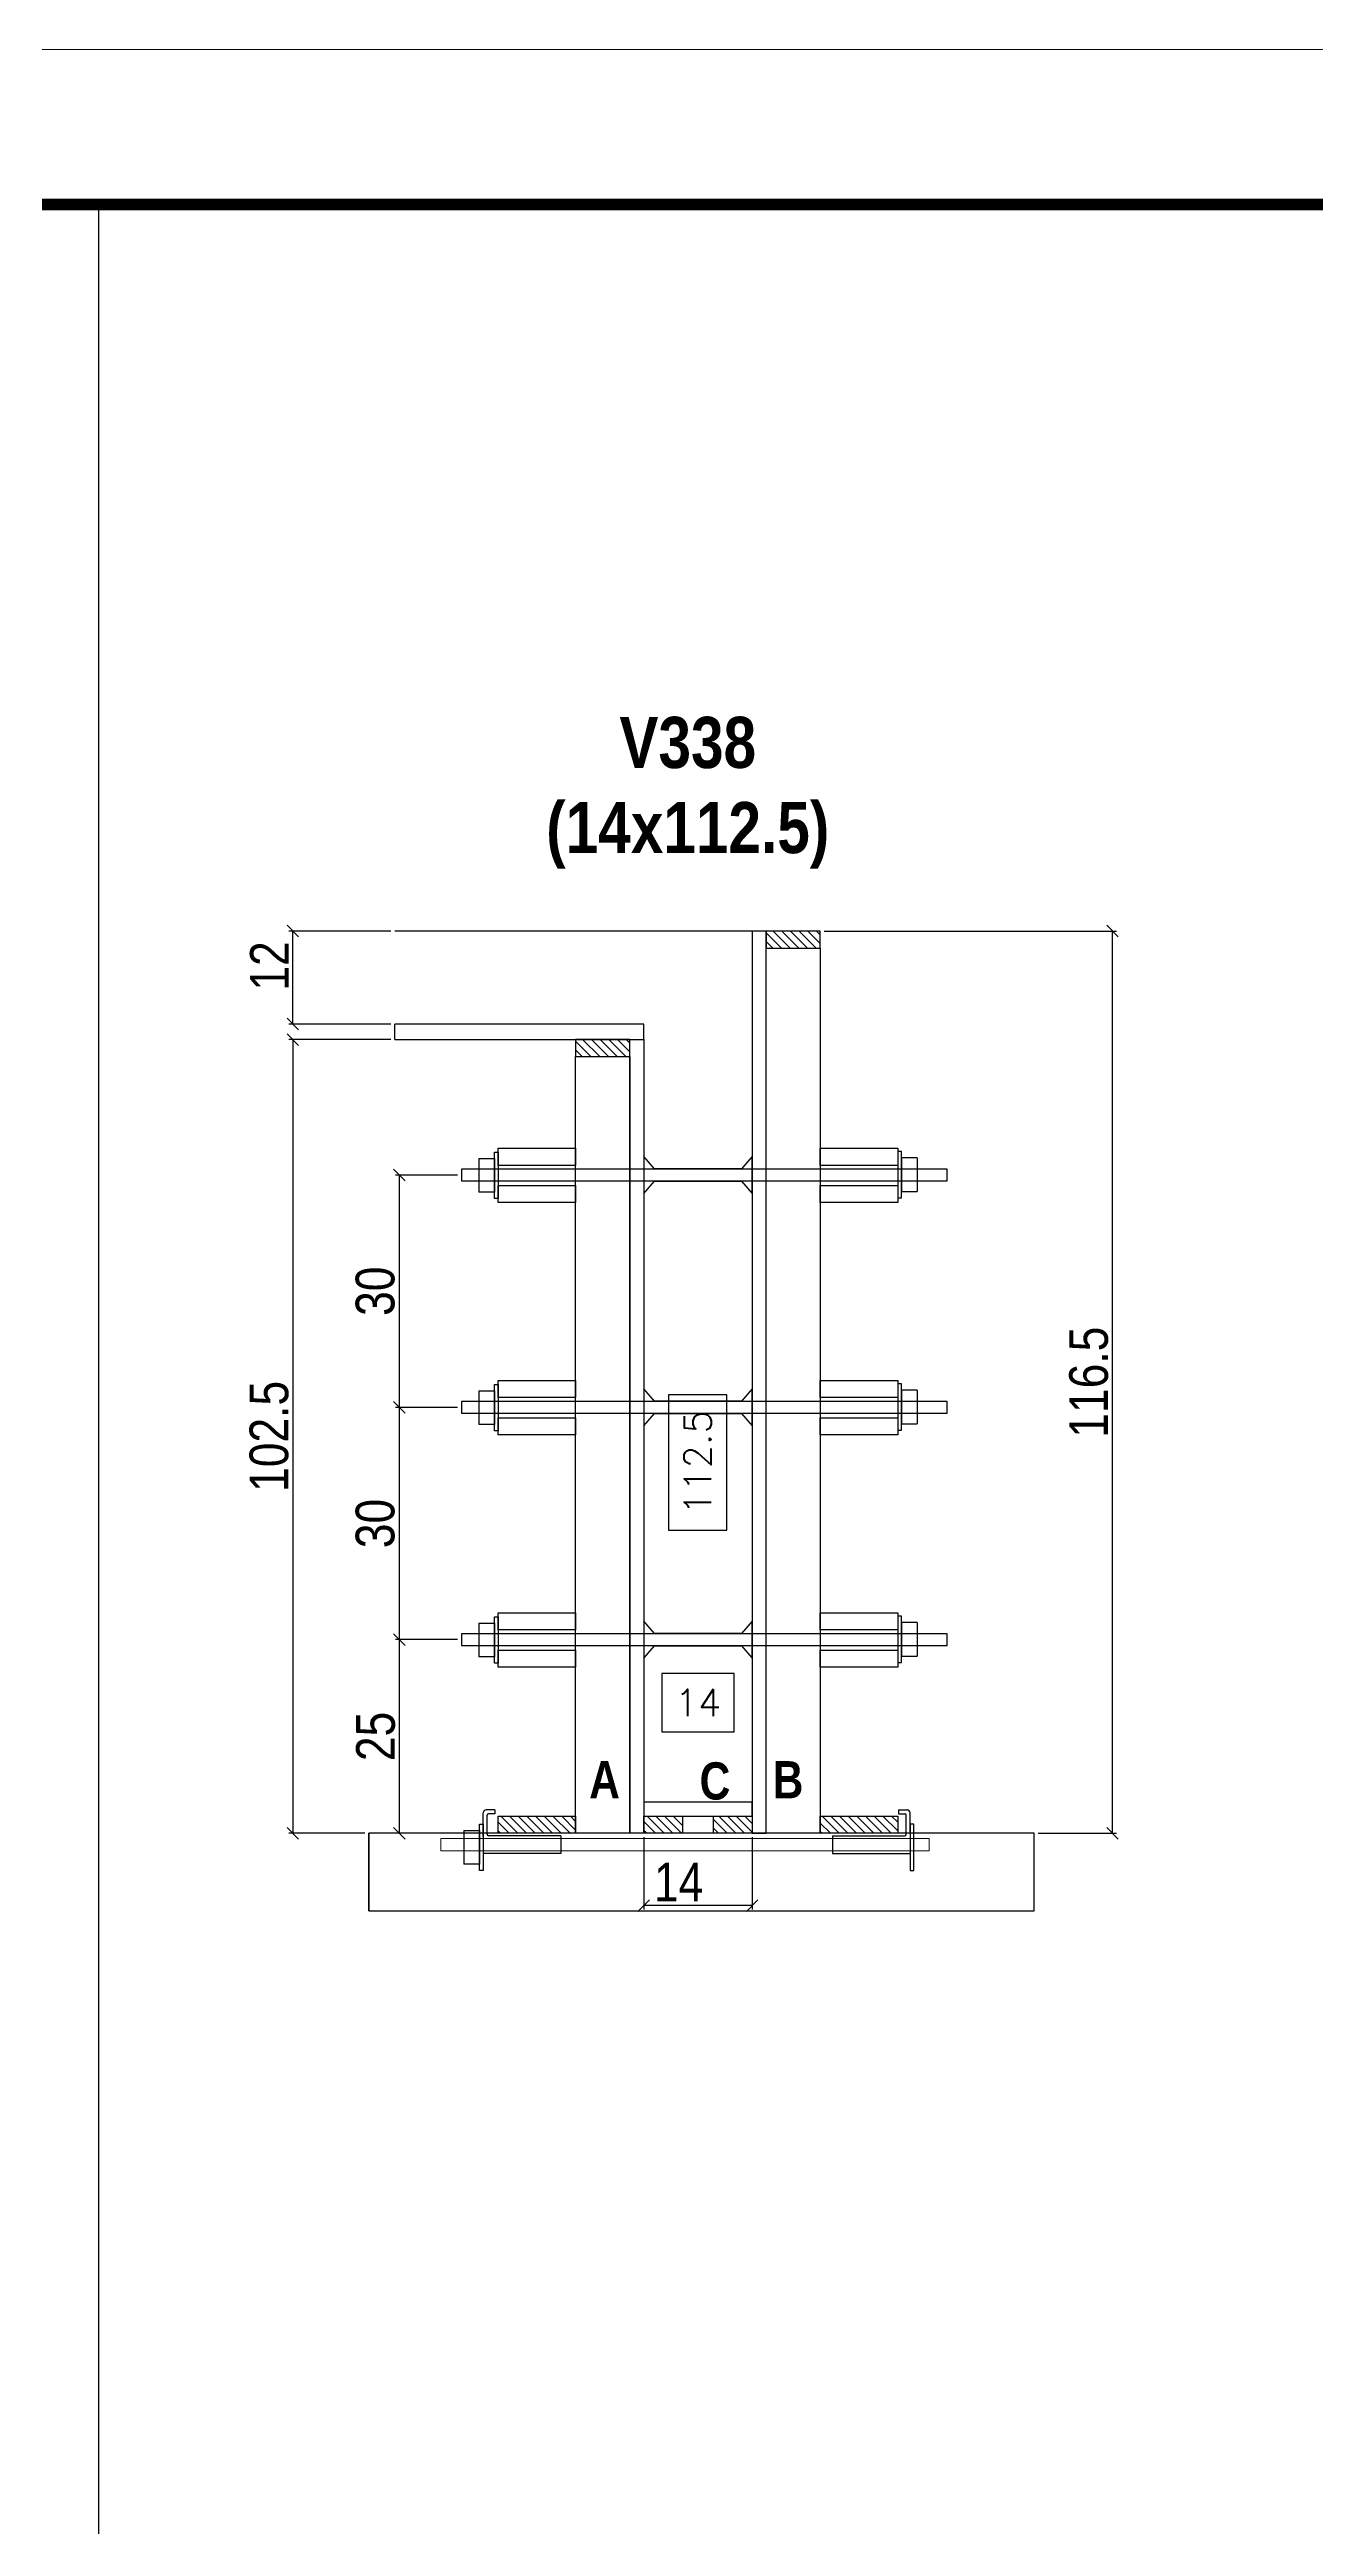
# Model space of a CAD drawing. Extents: x -3394 to 16474, y -5031 to 14397.
# Drawn here: x 5069 to 5396, y -26 to 614 of the extents above; entities that cross this region are included whole.
import ezdxf

# ---------------------------------------------------------------- set-up
doc = ezdxf.new("R2010")
doc.units = 0
doc.linetypes.add('DASHED', pattern=[0.75, 0.5, -0.25])
doc.layers.get('0').update_dxf_attribs({"linetype": 'CONTINUOUS'})
doc.layers.get('Defpoints').update_dxf_attribs({"linetype": 'CONTINUOUS'})
for name, color, linetype in [('1HACHURA MADEIRAS', 1, 'CONTINUOUS'), ('barrote', 251, 'CONTINUOUS'), ('COTA', 241, 'CONTINUOUS'), ('Cota Seção (2x)', 4, 'CONTINUOUS'), ('detalhes', 4, 'CONTINUOUS'), ('NOMENCLATURA', 7, 'CONTINUOUS'), ('Painéis', 200, 'CONTINUOUS'), ('presilha', 1, 'CONTINUOUS'), ('SARR_2.2x10', 60, 'CONTINUOUS'), ('SARR_2.2x7', 40, 'CONTINUOUS'), ('SARR_3.5x7', 81, 'CONTINUOUS'), ('Tubo de PVC', 51, 'CONTINUOUS')]:
    doc.layers.add(name, color=color, linetype=linetype)
for name, color, linetype, lineweight in [('CONCRETO', 251, 'CONTINUOUS', 25), ('Folhas', 255, 'CONTINUOUS', 9), ('SARRAFO DE PRESSAO', 251, 'DASHED', 9), ('SCO-___-LAJ', 2, 'CONTINUOUS', 0)]:
    doc.layers.add(name, color=color, linetype=linetype, lineweight=lineweight)
doc.styles.add('COTA TECNICA 2X', font='techl___.ttf', dxfattribs={"height": 10})
doc.styles.add('ROMANS', font='romans.shx')
doc.styles.add('TECNICA', font='techb___.ttf', dxfattribs={"height": 10})
doc.dimstyles.new('Cota Seção interna', dxfattribs={"dimtxt": 7, "dimasz": 6, "dimexe": 0.18, "dimexo": 2, "dimgap": -4, "dimtad": 3, "dimdec": 1, "dimlfac": 0.5, "dimzin": 12, "dimdsep": 46, "dimtxsty": 'ROMANS', "dimblk": 'ARCHTICK', "dimcen": 0.09, "dimse1": 1, "dimse2": 1, "dimsd1": 1, "dimsd2": 1, "dimclrd": 180, "dimclre": 5, "dimclrt": 1, "dimadec": 0, "dimazin": 3, "dimtfac": 1, "dimtdec": 1, "dimtofl": 0, "dimtmove": 0, "dimatfit": 3, "dimldrblk": 'ARCHTICK', "dimfxl": 1, "dimtolj": 1, "dimtzin": 0, "dimarcsym": 0})
doc.dimstyles.new('SECAO', dxfattribs={"dimscale": 0.333333, "dimtxt": 5, "dimasz": 9, "dimexe": 3, "dimexo": 3, "dimgap": 3, "dimtad": 1, "dimdec": 1, "dimlfac": 0.5, "dimzin": 12, "dimdsep": 46, "dimtxsty": 'COTA TECNICA 2X', "dimblk1": 'OBLIQUE', "dimblk2": 'OBLIQUE', "dimsah": 1, "dimcen": 0.9, "dimclrd": 4, "dimclre": 4, "dimclrt": 240, "dimadec": 1, "dimazin": 3, "dimtfac": 1, "dimtdec": 1, "dimtmove": 0, "dimatfit": 3, "dimfxl": 1, "dimtolj": 1, "dimtzin": 12, "dimarcsym": 0})

# ---------------------------------------------------------------- blocks, each defined once
blk = doc.blocks.new('9999999999')
at = {"layer": 'Folhas'}
blk.add_lwpolyline([(98138.98, 34190.21), (99623.98, 34190.21), (99623.98, 35240.21), (98138.98, 35240.21)], close=True, dxfattribs=at)
at = {"layer": 'Folhas', "color": 30, "const_width": 3}
blk.add_lwpolyline([(98213.98, 34230.21), (99583.98, 34230.21), (99583.98, 35200.21), (98213.98, 35200.21)], close=True, dxfattribs=at)
blk = doc.blocks.new('_Oblique')
at = {"color": 0, "linetype": 'ByBlock', "lineweight": -2}
blk.add_line((-0.5, -0.5), (0.5, 0.5), dxfattribs=at)
blk = doc.blocks.new('*D1619')
at = {"layer": 'COTA', "color": 4, "lineweight": -2, "transparency": 16777216}
for p, q in [((5222.29, 151.95), (5222.29, 133.28)), ((5250.29, 151.95), (5250.29, 133.28)), ((5250.29, 134.28), (5222.29, 134.28))]:
    blk.add_line(p, q, dxfattribs=at)
at = {"layer": 'Defpoints', "color": 0, "transparency": 16777216}
for p in [(5222.29, 152.95), (5250.29, 152.95), (5222.29, 134.28)]:
    blk.add_point(p, dxfattribs=at)
at = {"layer": 'COTA', "color": 4, "lineweight": -2, "transparency": 16777216, "xscale": 3, "yscale": 3, "zscale": 3, "rotation": 180}
blk.add_blockref('_Oblique', (5222.29, 134.28), dxfattribs=at)
at = {"layer": 'COTA', "color": 4, "lineweight": -2, "transparency": 16777216, "xscale": 3, "yscale": 3, "zscale": 3}
blk.add_blockref('_Oblique', (5250.29, 134.28), dxfattribs=at)
at = {"layer": 'COTA', "color": 240, "transparency": 16777216, "insert": (5231.29, 140.35), "char_height": 10, "attachment_point": 5, "style": 'COTA TECNICA 2X'}
blk.add_mtext('\\A1;14', dxfattribs=at)
blk = doc.blocks.new('PRESILHA METÁLICA 1')
at = {"layer": 'presilha'}
for p, q in [((7.5, 10.64), (7.5, 19.86)), ((12, 21), (8.64, 21)), ((12, 19.5), (9.57, 19.5)), ((12, 21), (12, 19.5)), ((0, 13), (6, 13)), ((0, 13), (0, 0)), ((6, 15.5), (7.5, 15.5)), ((6, -2.5), (6, 15.5)), ((6, 13), (6, 0)), ((7.5, 15.5), (7.5, -2.5)), ((9, 11.57), (9, 18.93)), ((37.5, 11), (9.57, 11)), ((37.5, 11), (37.5, 4.1)), ((6, 0), (0, 0)), ((37.5, 4.1), (7.5, 4.1)), ((7.5, -2.5), (6, -2.5))]:
    blk.add_line(p, q, dxfattribs=at)
for centre, radius, start, end in [((8.64, 19.86), 1.14, 90, 180), ((9.57, 18.93), 0.57, 90, 180), ((9.57, 11.57), 0.57, 180, 270)]:
    blk.add_arc(centre, radius, start, end, dxfattribs=at)
blk = doc.blocks.new('PRESILHA METÁLICA 2')
at = {"layer": 'presilha'}
for p, q in [((-5.25, 23.5), (-5.25, 22)), ((-5.25, 23.5), (-1.89, 23.5)), ((-5.25, 22), (-2.82, 22)), ((-2.25, 14.07), (-2.25, 21.43)), ((-0.75, 14.64), (-0.75, 22.36)), ((-30.75, 13.5), (-30.75, 6.6)), ((-30.75, 13.5), (-2.82, 13.5)), ((0.75, 18), (-0.75, 18)), ((-0.75, 18), (-0.75, 0)), ((0.75, 0), (0.75, 18)), ((-30.75, 6.6), (-0.75, 6.6)), ((-0.75, 0), (0.75, 0))]:
    blk.add_line(p, q, dxfattribs=at)
for centre, radius, start, end in [((-2.82, 21.43), 0.57, 0, 90), ((-1.89, 22.36), 1.14, 0, 90), ((-2.82, 14.07), 0.57, 270, 0)]:
    blk.add_arc(centre, radius, start, end, dxfattribs=at)
blk = doc.blocks.new('*D1620')
at = {"layer": 'COTA', "color": 4, "lineweight": -2, "transparency": 16777216}
for p, q in [((5156.99, 357.95), (5130.64, 357.95)), ((5131.64, 357.95), (5131.64, 152.95)), ((5150.24, 152.95), (5130.64, 152.95))]:
    blk.add_line(p, q, dxfattribs=at)
at = {"layer": 'Defpoints', "color": 0, "transparency": 16777216}
for p in [(5157.99, 357.95), (5131.64, 152.95), (5151.24, 152.95)]:
    blk.add_point(p, dxfattribs=at)
at = {"layer": 'COTA', "color": 4, "lineweight": -2, "transparency": 16777216, "xscale": 3, "yscale": 3, "zscale": 3}
for p, rotation in [((5131.64, 357.95), 90), ((5131.64, 152.95), 270)]:
    blk.add_blockref('_Oblique', p, dxfattribs=dict(at, rotation=rotation))
at = {"layer": 'COTA', "color": 240, "transparency": 16777216, "insert": (5125.53, 255.45), "char_height": 10, "attachment_point": 5, "rotation": 90, "style": 'COTA TECNICA 2X'}
blk.add_mtext('\\A1;102.5', dxfattribs=at)
blk = doc.blocks.new('*D1621')
at = {"layer": 'Cota Seção (2x)', "color": 180, "lineweight": -2, "transparency": 16777216}
for p, q in [((5243.71, 266.19), (5228.71, 266.19)), ((5228.71, 266.19), (5228.71, 231.19)), ((5243.71, 231.19), (5243.71, 266.19)), ((5228.71, 231.19), (5243.71, 231.19))]:
    blk.add_line(p, q, dxfattribs=at)
at = {"layer": 'Defpoints', "color": 0, "transparency": 16777216}
for p in [(5247.71, 385.95), (5250.29, 385.95), (5242.88, 160.95)]:
    blk.add_point(p, dxfattribs=at)
at = {"layer": 'Cota Seção (2x)', "color": 1, "transparency": 16777216, "insert": (5236.21, 248.69), "char_height": 7, "attachment_point": 5, "rotation": 90, "style": 'ROMANS'}
blk.add_mtext('\\A1;112.5', dxfattribs=at)
blk = doc.blocks.new('_ArchTick')
at = {"color": 0, "linetype": 'ByBlock', "const_width": 0.15}
blk.add_lwpolyline([(-0.5, -0.5), (0.5, 0.5)], dxfattribs=at)
blk = doc.blocks.new('*D1622')
at = {"layer": 'COTA', "color": 4, "lineweight": -2, "transparency": 16777216}
for p, q in [((5156.99, 385.95), (5130.64, 385.95)), ((5131.64, 361.95), (5131.64, 385.95)), ((5156.99, 361.95), (5130.64, 361.95))]:
    blk.add_line(p, q, dxfattribs=at)
at = {"layer": 'Defpoints', "color": 0, "transparency": 16777216}
for p in [(5131.64, 385.95), (5157.99, 385.95), (5157.99, 361.95)]:
    blk.add_point(p, dxfattribs=at)
at = {"layer": 'COTA', "color": 4, "lineweight": -2, "transparency": 16777216, "xscale": 3, "yscale": 3, "zscale": 3}
for p, rotation in [((5131.64, 385.95), 90), ((5131.64, 361.95), 270)]:
    blk.add_blockref('_Oblique', p, dxfattribs=dict(at, rotation=rotation))
at = {"layer": 'COTA', "color": 240, "transparency": 16777216, "insert": (5125.58, 376.95), "char_height": 10, "attachment_point": 5, "rotation": 90, "style": 'COTA TECNICA 2X'}
blk.add_mtext('\\A1;12', dxfattribs=at)
blk = doc.blocks.new('*D1623')
at = {"layer": 'COTA', "color": 4, "lineweight": -2, "transparency": 16777216}
for p, q in [((5268.89, 385.95), (5344.36, 385.95)), ((5343.36, 152.95), (5343.36, 385.95)), ((5324.15, 152.95), (5344.36, 152.95))]:
    blk.add_line(p, q, dxfattribs=at)
at = {"layer": 'Defpoints', "color": 0, "transparency": 16777216}
for p in [(5267.89, 385.95), (5343.36, 385.95), (5323.15, 152.95)]:
    blk.add_point(p, dxfattribs=at)
at = {"layer": 'COTA', "color": 4, "lineweight": -2, "transparency": 16777216, "xscale": 3, "yscale": 3, "zscale": 3}
for p, rotation in [((5343.36, 385.95), 90), ((5343.36, 152.95), 270)]:
    blk.add_blockref('_Oblique', p, dxfattribs=dict(at, rotation=rotation))
at = {"layer": 'COTA', "color": 240, "transparency": 16777216, "insert": (5337.25, 269.45), "char_height": 10, "attachment_point": 5, "rotation": 90, "style": 'COTA TECNICA 2X'}
blk.add_mtext('\\A1;116.5', dxfattribs=at)
blk = doc.blocks.new('*D1624')
at = {"layer": 'COTA', "color": 4, "lineweight": -2, "transparency": 16777216}
for p, q in [((5174.21, 202.95), (5158.16, 202.95)), ((5159.16, 152.95), (5159.16, 202.95)), ((5183.69, 152.95), (5158.16, 152.95))]:
    blk.add_line(p, q, dxfattribs=at)
at = {"layer": 'Defpoints', "color": 0, "transparency": 16777216}
for p in [(5159.16, 202.95), (5175.21, 202.95), (5184.69, 152.95)]:
    blk.add_point(p, dxfattribs=at)
at = {"layer": 'COTA', "color": 4, "lineweight": -2, "transparency": 16777216, "xscale": 3, "yscale": 3, "zscale": 3}
for p, rotation in [((5159.16, 202.95), 90), ((5159.16, 152.95), 270)]:
    blk.add_blockref('_Oblique', p, dxfattribs=dict(at, rotation=rotation))
at = {"layer": 'COTA', "color": 240, "transparency": 16777216, "insert": (5153.05, 177.95), "char_height": 10, "attachment_point": 5, "rotation": 90, "style": 'COTA TECNICA 2X'}
blk.add_mtext('\\A1;25', dxfattribs=at)
blk = doc.blocks.new('*D1663')
at = {"layer": 'Cota Seção (2x)', "color": 180, "lineweight": -2, "transparency": 16777216}
for p, q in [((5245.63, 194.17), (5226.96, 194.17)), ((5226.96, 194.17), (5226.96, 179.17)), ((5245.63, 179.17), (5245.63, 194.17)), ((5226.96, 179.17), (5245.63, 179.17))]:
    blk.add_line(p, q, dxfattribs=at)
at = {"layer": 'Defpoints', "color": 0, "transparency": 16777216}
for p in [(5250.29, 175.17), (5222.29, 160.95), (5250.29, 160.95)]:
    blk.add_point(p, dxfattribs=at)
at = {"layer": 'Cota Seção (2x)', "color": 1, "transparency": 16777216, "insert": (5236.29, 186.67), "char_height": 7, "attachment_point": 5, "style": 'ROMANS'}
blk.add_mtext('\\A1;14', dxfattribs=at)
blk = doc.blocks.new('*D1625')
at = {"layer": 'COTA', "color": 4, "lineweight": -2, "transparency": 16777216}
for p, q in [((5174.21, 262.95), (5158.16, 262.95)), ((5159.16, 202.95), (5159.16, 262.95)), ((5174.21, 202.95), (5158.16, 202.95))]:
    blk.add_line(p, q, dxfattribs=at)
at = {"layer": 'Defpoints', "color": 0, "transparency": 16777216}
for p in [(5159.16, 262.95), (5175.21, 262.95), (5175.21, 202.95)]:
    blk.add_point(p, dxfattribs=at)
at = {"layer": 'COTA', "color": 4, "lineweight": -2, "transparency": 16777216, "xscale": 3, "yscale": 3, "zscale": 3}
for p, rotation in [((5159.16, 262.95), 90), ((5159.16, 202.95), 270)]:
    blk.add_blockref('_Oblique', p, dxfattribs=dict(at, rotation=rotation))
at = {"layer": 'COTA', "color": 240, "transparency": 16777216, "insert": (5152.94, 232.95), "char_height": 10, "attachment_point": 5, "rotation": 90, "style": 'COTA TECNICA 2X'}
blk.add_mtext('\\A1;30', dxfattribs=at)
blk = doc.blocks.new('*D1626')
at = {"layer": 'COTA', "color": 4, "lineweight": -2, "transparency": 16777216}
for p, q in [((5174.21, 322.95), (5158.16, 322.95)), ((5159.16, 262.95), (5159.16, 322.95)), ((5174.21, 262.95), (5158.16, 262.95))]:
    blk.add_line(p, q, dxfattribs=at)
at = {"layer": 'Defpoints', "color": 0, "transparency": 16777216}
for p in [(5159.16, 322.95), (5175.21, 322.95), (5175.21, 262.95)]:
    blk.add_point(p, dxfattribs=at)
at = {"layer": 'COTA', "color": 4, "lineweight": -2, "transparency": 16777216, "xscale": 3, "yscale": 3, "zscale": 3}
for p, rotation in [((5159.16, 322.95), 90), ((5159.16, 262.95), 270)]:
    blk.add_blockref('_Oblique', p, dxfattribs=dict(at, rotation=rotation))
at = {"layer": 'COTA', "color": 240, "transparency": 16777216, "insert": (5152.94, 292.95), "char_height": 10, "attachment_point": 5, "rotation": 90, "style": 'COTA TECNICA 2X'}
blk.add_mtext('\\A1;30', dxfattribs=at)

msp = doc.modelspace()

# ---------------------------------------------------------------- hatches: boundary and pattern name
at = {"layer": 'SARR_2.2x10'}
h = msp.add_hatch(dxfattribs=at)
h.set_pattern_fill('ANSI31', color=256, scale=0.5, angle=90)
h.set_pattern_definition([(135, (38277.4848, -123359.2169), (-1.122532015, -1.122532015), [])])
h.paths.add_polyline_path([(5184.69, 157.35), (5184.69, 152.95), (5204.69, 152.95), (5204.69, 157.35)])
h = msp.add_hatch(dxfattribs=at)
h.set_pattern_fill('ANSI31', color=256, scale=0.5, angle=90)
h.set_pattern_definition([(135, (38380.6848, -123359.2169), (-1.122532015, -1.122532015), [])])
h.paths.add_polyline_path([(5267.89, 157.35), (5267.89, 152.95), (5287.89, 152.95), (5287.89, 157.35)])
at = {"layer": 'SARR_2.2x7'}
h = msp.add_hatch(dxfattribs=at)
h.set_pattern_fill('ANSI31', color=256, scale=0.5, angle=90)
h.set_pattern_definition([(135, (38271.4848, -123130.6169), (-1.122532015, -1.122532015), [])])
h.paths.add_polyline_path([(5253.89, 385.95), (5253.89, 381.55), (5267.89, 381.55), (5267.89, 385.95)])
h = msp.add_hatch(dxfattribs=at)
h.set_pattern_fill('ANSI31', color=256, scale=0.5, angle=90)
h.set_pattern_definition([(135, (38222.2848, -123158.6169), (-1.122532015, -1.122532015), [])])
h.paths.add_polyline_path([(5204.69, 357.95), (5204.69, 353.55), (5218.69, 353.55), (5218.69, 357.95)])
h = msp.add_hatch(dxfattribs=at)
h.set_pattern_fill('ANSI31', color=256, scale=0.5, angle=90)
h.set_pattern_definition([(135, (38405.0848, -123359.2169), (-1.122532015, -1.122532015), [])])
h.paths.add_polyline_path([(5222.29, 157.35), (5222.29, 152.95), (5232.29, 152.95), (5232.29, 157.35)])
h = msp.add_hatch(dxfattribs=at)
h.set_pattern_fill('ANSI31', color=256, scale=0.5, angle=90)
h.set_pattern_definition([(135, (38419.0848, -123359.2169), (-1.122532015, -1.122532015), [])])
h.paths.add_polyline_path([(5240.29, 157.35), (5240.29, 152.95), (5250.29, 152.95), (5250.29, 157.35)])

# ---------------------------------------------------------------- linework, layer by layer
at = {"layer": '1HACHURA MADEIRAS'}
for points in [[(5184.69, 329.86), (5204.69, 329.86), (5204.69, 325.46), (5184.69, 325.46)], [(5184.69, 320.26), (5204.69, 320.26), (5204.69, 315.86), (5184.69, 315.86)], [(5184.69, 269.86), (5204.69, 269.86), (5204.69, 265.46), (5184.69, 265.46)], [(5184.69, 260.26), (5204.69, 260.26), (5204.69, 255.86), (5184.69, 255.86)], [(5184.69, 209.86), (5204.69, 209.86), (5204.69, 205.46), (5184.69, 205.46)], [(5184.69, 200.26), (5204.69, 200.26), (5204.69, 195.86), (5184.69, 195.86)]]:
    msp.add_lwpolyline(points, close=True, dxfattribs=at)
at = {"layer": '1HACHURA MADEIRAS', "elevation": 0}
for points in [[(5267.89, 329.86), (5287.89, 329.86), (5287.89, 325.46), (5267.89, 325.46)], [(5267.89, 320.26), (5287.89, 320.26), (5287.89, 315.86), (5267.89, 315.86)], [(5267.89, 269.86), (5287.89, 269.86), (5287.89, 265.46), (5267.89, 265.46)], [(5267.89, 260.26), (5287.89, 260.26), (5287.89, 255.86), (5267.89, 255.86)], [(5267.89, 209.86), (5287.89, 209.86), (5287.89, 205.46), (5267.89, 205.46)], [(5267.89, 200.26), (5287.89, 200.26), (5287.89, 195.86), (5267.89, 195.86)]]:
    msp.add_lwpolyline(points, close=True, dxfattribs=at)
at = {"layer": 'barrote', "elevation": 0}
msp.add_lwpolyline([(5151.24, 132.95), (5323.15, 132.95), (5323.15, 152.95), (5151.24, 152.95)], close=True, dxfattribs=at)
at = {"layer": 'CONCRETO', "linetype": 'Continuous'}
msp.add_line((5250.29, 385.95), (5157.99, 385.95), dxfattribs=at)
at = {"layer": 'COTA', "linetype": 'Continuous'}
msp.add_line((5081.41, 573.65), (5081.41, -197.11), dxfattribs=at)
at = {"layer": 'detalhes', "color": 250}
msp.add_line((5151.24, 132.95), (5151.24, 152.95), dxfattribs=at)
at = {"layer": 'Painéis', "linetype": 'Continuous'}
msp.add_line((5157.99, 357.95), (5157.99, 361.95), dxfattribs=at)
at = {"layer": 'Painéis', "linetype": 'Continuous', "elevation": 0}
for points in [[(5253.89, 152.95), (5253.89, 385.95), (5250.29, 385.95), (5250.29, 152.95)], [(5218.69, 152.95), (5218.69, 357.95), (5222.29, 357.95), (5222.29, 152.95)], [(5250.29, 160.95), (5222.29, 160.95), (5222.29, 157.35), (5250.29, 157.35)]]:
    msp.add_lwpolyline(points, close=True, dxfattribs=at)
at = {"layer": 'Painéis', "linetype": 'Continuous'}
msp.add_lwpolyline([(5157.99, 357.95), (5222.29, 357.95), (5222.29, 361.95), (5157.99, 361.95)], dxfattribs=at)
at = {"layer": 'presilha'}
for p, q in [((5179.69, 327.2, 0), (5183.69, 327.2, 0)), ((5179.69, 327.2, 0), (5179.69, 318.53, 0)), ((5183.69, 328.86, 0), (5184.69, 328.86, 0)), ((5183.69, 316.86, 0), (5183.69, 328.86, 0)), ((5183.69, 327.2, 0), (5183.69, 318.53, 0)), ((5184.69, 328.86, 0), (5184.69, 316.86, 0)), ((5288.89, 329.05), (5287.89, 329.05)), ((5287.89, 329.05), (5287.89, 317.05)), ((5288.89, 317.05), (5288.89, 329.05)), ((5292.89, 327.39), (5288.89, 327.39)), ((5288.89, 327.39), (5288.89, 318.72)), ((5292.89, 327.39), (5292.89, 318.72)), ((5183.69, 318.53, 0), (5179.69, 318.53, 0)), ((5184.69, 316.86, 0), (5183.69, 316.86, 0)), ((5287.89, 317.05), (5288.89, 317.05)), ((5288.89, 318.72), (5292.89, 318.72)), ((5183.69, 268.86, 0), (5184.69, 268.86, 0)), ((5183.69, 256.86, 0), (5183.69, 268.86, 0)), ((5184.69, 268.86, 0), (5184.69, 256.86, 0)), ((5288.89, 269.05), (5287.89, 269.05)), ((5287.89, 269.05), (5287.89, 257.05)), ((5288.89, 257.05), (5288.89, 269.05)), ((5179.69, 267.2, 0), (5183.69, 267.2, 0)), ((5179.69, 267.2, 0), (5179.69, 258.53, 0)), ((5183.69, 267.2, 0), (5183.69, 258.53, 0)), ((5292.89, 267.39), (5288.89, 267.39)), ((5288.89, 267.39), (5288.89, 258.72)), ((5292.89, 267.39), (5292.89, 258.72)), ((5183.69, 258.53, 0), (5179.69, 258.53, 0)), ((5184.69, 256.86, 0), (5183.69, 256.86, 0)), ((5287.89, 257.05), (5288.89, 257.05)), ((5288.89, 258.72), (5292.89, 258.72)), ((5179.69, 207.2, 0), (5183.69, 207.2, 0)), ((5179.69, 207.2, 0), (5179.69, 198.53, 0)), ((5183.69, 208.86, 0), (5184.69, 208.86, 0)), ((5183.69, 196.86, 0), (5183.69, 208.86, 0)), ((5183.69, 207.2, 0), (5183.69, 198.53, 0)), ((5184.69, 208.86, 0), (5184.69, 196.86, 0)), ((5288.89, 209.05), (5287.89, 209.05)), ((5287.89, 209.05), (5287.89, 197.05)), ((5288.89, 197.05), (5288.89, 209.05)), ((5292.89, 207.39), (5288.89, 207.39)), ((5288.89, 207.39), (5288.89, 198.72)), ((5292.89, 207.39), (5292.89, 198.72)), ((5183.69, 198.53, 0), (5179.69, 198.53, 0)), ((5288.89, 198.72), (5292.89, 198.72)), ((5184.69, 196.86, 0), (5183.69, 196.86, 0)), ((5287.89, 197.05), (5288.89, 197.05))]:
    msp.add_line(p, q, dxfattribs=at)
at = {"layer": 'presilha', "elevation": 0}
for points in [[(5300.67, 324.45), (5175.21, 324.45), (5175.21, 321.45), (5300.67, 321.45)], [(5300.67, 264.45), (5175.21, 264.45), (5175.21, 261.45), (5300.67, 261.45)], [(5300.67, 204.45), (5175.21, 204.45), (5175.21, 201.45), (5300.67, 201.45)]]:
    msp.add_lwpolyline(points, close=True, dxfattribs=at)
at = {"layer": 'SARR_2.2x10', "elevation": 0}
for points in [[(5184.69, 157.35), (5204.69, 157.35), (5204.69, 152.95), (5184.69, 152.95)], [(5267.89, 157.35), (5287.89, 157.35), (5287.89, 152.95), (5267.89, 152.95)]]:
    msp.add_lwpolyline(points, close=True, dxfattribs=at)
at = {"layer": 'SARR_2.2x7', "elevation": 0}
for points in [[(5267.89, 385.95), (5253.89, 385.95), (5253.89, 381.55), (5267.89, 381.55)], [(5218.69, 357.95), (5204.69, 357.95), (5204.69, 353.55), (5218.69, 353.55)], [(5222.29, 157.35), (5232.29, 157.35), (5232.29, 152.95), (5222.29, 152.95)], [(5240.29, 157.35), (5250.29, 157.35), (5250.29, 152.95), (5240.29, 152.95)]]:
    msp.add_lwpolyline(points, close=True, dxfattribs=at)
at = {"layer": 'SARR_3.5x7', "elevation": 0}
for points in [[(5253.89, 381.55), (5267.89, 381.55), (5267.89, 152.95), (5253.89, 152.95)], [(5204.69, 353.55), (5218.69, 353.55), (5218.69, 152.95), (5204.69, 152.95)]]:
    msp.add_lwpolyline(points, close=True, dxfattribs=at)
at = {"layer": 'SCO-___-LAJ', "color": 1, "elevation": 0}
msp.add_lwpolyline([(5169.84, 151.62), (5296.01, 151.62), (5296.01, 148.42), (5169.84, 148.42)], close=True, dxfattribs=at)
at = {"layer": 'Tubo de PVC', "elevation": 0}
for points in [[(5222.29, 327.7), (5222.29, 318.21), (5225.09, 321.36), (5247.49, 321.36), (5250.29, 318.21), (5250.29, 327.7), (5247.49, 324.55), (5225.09, 324.55)], [(5222.29, 267.7), (5222.29, 258.21), (5225.09, 261.36), (5247.49, 261.36), (5250.29, 258.21), (5250.29, 267.7), (5247.49, 264.55), (5225.09, 264.55)], [(5222.29, 207.7), (5222.29, 198.21), (5225.09, 201.36), (5247.49, 201.36), (5250.29, 198.21), (5250.29, 207.7), (5247.49, 204.55), (5225.09, 204.55)]]:
    msp.add_lwpolyline(points, close=True, dxfattribs=at)

# ---------------------------------------------------------------- block references
at = {"layer": 'presilha', "xscale": 0.6666666666666666, "yscale": 0.6666666666666666, "zscale": 0.6666666666666666}
for name, p in [('PRESILHA METÁLICA 1', (5175.82, 144.99)), ('PRESILHA METÁLICA 2', (5291.57, 143.32))]:
    msp.add_blockref(name, p, dxfattribs=at)
at = {"layer": 'SARRAFO DE PRESSAO', "color": 6, "linetype": 'ByBlock'}
msp.add_blockref('9999999999', (-93866.77, -34626.55), dxfattribs=at)

# ---------------------------------------------------------------- texts
at = {"layer": 'detalhes', "style": 'TECNICA'}
for s, p in [('A', (5208.18, 161.97)), ('C', (5236.7, 161.66)), ('B', (5255.58, 161.97))]:
    msp.add_text(s, height=9.6, dxfattribs=at).set_placement(p)
at = {"layer": 'NOMENCLATURA', "insert": (5233.65, 441.3), "char_height": 13.2, "attachment_point": 2, "style": 'TECNICA'}
msp.add_mtext_dynamic_manual_height_columns('V338\\P(14x112.5)', width=13.2, gutter_width=1, heights=[0], dxfattribs=at)

# ---------------------------------------------------------------- dimensions: what is measured, and where the dimension line sits
at = {"layer": 'COTA'}
for base, p1, p2, angle, picture, middle in [((5131.64, 385.95), (5157.99, 361.95), (5157.99, 385.95), 90, '*D1622', (5131.64, 376.95)), ((5343.36, 385.95), (5323.15, 152.95), (5267.89, 385.95), 90, '*D1623', (5343.36, 269.45)), ((5222.29, 134.28), (5250.29, 152.95), (5222.29, 152.95), 180, '*D1619', (5231.29, 134.28))]:
    dim = msp.add_linear_dim(base=base, p1=p1, p2=p2, angle=angle, dimstyle='SECAO', dxfattribs=at)
    dim.commit()
    dim.dimension.update_dxf_attribs({"geometry": picture, "text_midpoint": middle, "dimtype": 160})
for base, p1, p2, picture, middle in [((5131.64, 152.95), (5157.99, 357.95), (5151.24, 152.95), '*D1620', (5125.53, 255.45)), ((5159.16, 322.95), (5175.21, 262.95), (5175.21, 322.95), '*D1626', (5152.94, 292.95)), ((5159.16, 262.95), (5175.21, 202.95), (5175.21, 262.95), '*D1625', (5152.94, 232.95)), ((5159.16, 202.95), (5184.69, 152.95), (5175.21, 202.95), '*D1624', (5153.05, 177.95))]:
    dim = msp.add_linear_dim(base=base, p1=p1, p2=p2, angle=90, dimstyle='SECAO', dxfattribs=at)
    dim.commit()
    dim.dimension.update_dxf_attribs({"geometry": picture, "text_midpoint": middle})
at = {"layer": 'Cota Seção (2x)'}
dim = msp.add_linear_dim(base=(5247.71, 385.95), p1=(5242.88, 160.95), p2=(5250.29, 385.95), angle=90, dimstyle='Cota Seção interna', dxfattribs=at)
dim.commit()
dim.dimension.update_dxf_attribs({"geometry": '*D1621', "text_midpoint": (5247.71, 248.69), "dimtype": 160})
dim = msp.add_linear_dim(base=(5250.29, 175.17), p1=(5222.29, 160.95), p2=(5250.29, 160.95), angle=180, dimstyle='Cota Seção interna', dxfattribs=at)
dim.commit()
dim.dimension.update_dxf_attribs({"geometry": '*D1663', "text_midpoint": (5236.29, 186.67)})

doc.saveas('drawing.dxf')
